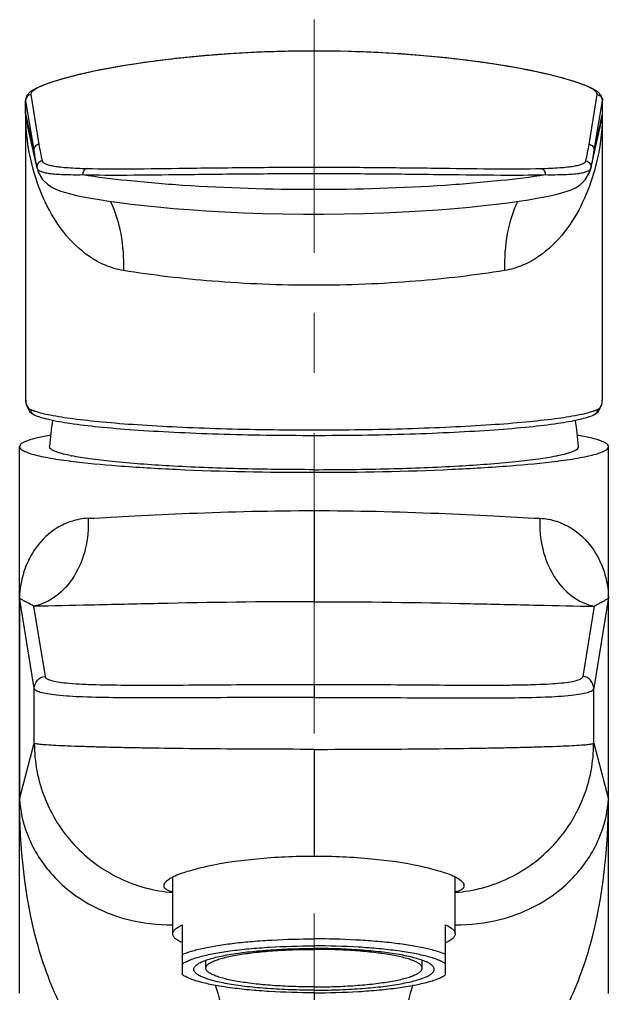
# Model space of a CAD drawing. Extents: x 0 to 790, y 0 to 579.
# Drawn here: x 153.6 to 202.6, y 255 to 336.1 of the extents above; entities that cross this region are included whole.
import ezdxf

# ---------------------------------------------------------------- set-up
doc = ezdxf.new("R2010")
doc.units = 0
doc.header["$LTSCALE"] = 10
doc.header["$MEASUREMENT"] = 0
doc.linetypes.add('CENTER', pattern=[2, 1.25, -0.25, 0.25, -0.25])
doc.linetypes.add('CENTER2', pattern=[28.575, 19.05, -3.175, 3.175, -3.175])
doc.layers.add('Cneter', color=1, linetype='CENTER2', lineweight=13)
doc.layers.add('DEF_LAYER_ASSEM_MEMBER', color=7, linetype='CONTINUOUS')

msp = doc.modelspace()

# ---------------------------------------------------------------- linework, layer by layer
at = {"layer": 'Cneter', "linetype": 'CENTER', "ltscale": 2}
msp.add_line((178.052, 236.688), (178.052, 336.115), dxfattribs=at)
at = {"layer": 'DEF_LAYER_ASSEM_MEMBER', "color": 7, "linetype": 'Continuous'}
for p, q in [((201.933, 329.795), (201.626, 330.114)), ((154.052, 329.403), (154.052, 304.553)), ((202.052, 329.4), (201.933, 329.795)), ((202.052, 304.553), (202.052, 329.403)), ((202.052, 329.4), (202.052, 329.401)), ((155.012, 323.74), (154.159, 327.539)), ((201.423, 325.213), (201.944, 327.539)), ((201.392, 325.075), (201.423, 325.213)), ((201.092, 323.74), (201.392, 325.075)), ((155.013, 323.735), (155.015, 323.724)), ((201.091, 323.735), (201.088, 323.723)), ((154.052, 304.557), (154.106, 304.047)), ((154.106, 304.047), (154.379, 303.492)), ((154.379, 303.492), (154.763, 303.203)), ((201.341, 303.203), (201.721, 303.487)), ((154.763, 303.203), (154.767, 303.201)), ((201.341, 303.203), (201.336, 303.201)), ((153.552, 255.05), (153.552, 300.556)), ((202.552, 255.034), (202.552, 300.556)), ((154.716, 287.275), (155.674, 281.433)), ((200.43, 281.433), (201.388, 287.275)), ((154.783, 275.871), (154.785, 280.442)), ((201.321, 275.871), (201.318, 280.442)), ((166.302, 260.001), (166.302, 264.704)), ((189.802, 260.001), (189.802, 264.704)), ((167.102, 256.598), (167.102, 260.741)), ((189.002, 256.598), (189.002, 260.741)), ((169.052, 257.145), (169.052, 257.797)), ((187.052, 257.145), (187.052, 257.797))]:
    msp.add_line(p, q, dxfattribs=at)
at = {"layer": 'DEF_LAYER_ASSEM_MEMBER', "color": 9, "linetype": 'Continuous'}
for p, q in [((154.052, 329.4), (154.054, 329.372)), ((154.054, 328.249), (154.054, 329.372)), ((154.054, 329.372), (154.356, 327.527)), ((154.489, 329.867), (155.169, 325.72)), ((200.935, 325.72), (201.615, 329.867)), ((201.748, 327.527), (202.049, 329.372)), ((202.049, 329.372), (202.052, 329.4)), ((202.049, 328.249), (202.049, 329.372)), ((154.054, 328.249), (154.211, 327.55)), ((201.893, 327.55), (202.049, 328.249)), ((154.081, 327.492), (154.078, 327.534)), ((154.211, 327.55), (154.22, 327.508)), ((154.22, 327.508), (154.274, 327.27)), ((154.274, 327.27), (154.733, 325.225)), ((154.356, 327.527), (154.733, 325.225)), ((201.371, 325.225), (201.748, 327.527)), ((201.371, 325.225), (201.873, 327.464)), ((201.873, 327.464), (201.883, 327.508)), ((201.883, 327.508), (201.893, 327.55)), ((202.025, 327.535), (202.023, 327.492)), ((154.697, 323.63), (154.693, 323.646)), ((201.413, 323.652), (201.408, 323.636)), ((154.801, 303.525), (154.805, 303.523)), ((201.299, 303.523), (201.303, 303.525)), ((178.052, 295.233), (178.052, 287.65)), ((153.554, 287.986), (153.554, 271.212)), ((154.785, 280.442), (153.554, 287.986)), ((202.549, 287.986), (201.318, 280.442)), ((202.549, 271.212), (202.549, 287.986)), ((178.052, 280.764), (178.052, 279.681)), ((153.554, 271.212), (154.783, 275.871)), ((201.321, 275.871), (202.549, 271.212)), ((178.052, 275.359), (178.052, 266.447)), ((178.052, 255.093), (178.052, 242.618))]:
    msp.add_line(p, q, dxfattribs=at)
at = {"layer": 'DEF_LAYER_ASSEM_MEMBER', "color": 7, "linetype": 'Continuous'}
for points in [[(178.052, 333.488), (174.959, 333.444), (171.839, 333.309), (168.965, 333.102), (166.355, 332.84), (164.018, 332.541), (161.956, 332.219), (160.162, 331.888), (158.631, 331.557), (157.356, 331.236), (156.323, 330.931), (155.515, 330.645), (154.911, 330.377), (154.478, 330.114)], [(201.626, 330.114), (201.194, 330.377), (200.59, 330.645), (199.783, 330.931), (198.751, 331.236), (197.477, 331.556), (195.948, 331.887), (194.155, 332.218), (192.094, 332.54), (189.76, 332.839), (187.152, 333.101), (184.28, 333.308), (181.162, 333.444), (178.052, 333.488)], [(154.478, 330.114), (154.171, 329.795), (154.052, 329.4)], [(155.015, 323.724), (155.115, 323.401), (155.469, 322.791), (155.897, 322.374), (156.287, 322.121), (156.637, 321.955), (156.987, 321.822), (157.367, 321.704), (157.793, 321.589), (158.281, 321.474), (158.839, 321.357), (159.474, 321.238), (160.189, 321.116), (160.987, 320.993), (161.873, 320.87), (162.848, 320.746), (163.914, 320.624), (165.073, 320.506), (166.323, 320.392), (167.664, 320.286), (169.093, 320.188), (170.601, 320.102), (172.176, 320.031), (173.805, 319.975), (175.474, 319.936), (177.168, 319.917), (178.87, 319.916), (180.564, 319.935), (182.235, 319.973), (183.866, 320.028), (185.443, 320.099), (186.953, 320.185), (188.385, 320.282), (189.729, 320.388), (190.983, 320.501), (192.145, 320.62), (193.214, 320.741), (194.193, 320.865), (195.081, 320.988), (195.883, 321.111), (196.601, 321.233), (197.239, 321.352), (197.801, 321.469), (198.291, 321.584), (198.72, 321.699), (199.101, 321.817), (199.451, 321.948), (199.801, 322.113), (200.189, 322.36), (200.616, 322.769), (200.977, 323.371), (201.088, 323.723)], [(201.721, 303.487), (201.997, 304.043), (202.052, 304.557)]]:
    msp.add_lwpolyline(points, dxfattribs=at)
at = {"layer": 'DEF_LAYER_ASSEM_MEMBER', "color": 9, "linetype": 'Continuous'}
for centre, radius, start, end in [((177.739, 231.65), 101.828, 93.58683, 94.76016), ((177.891, 229.257), 104.227, 93.04431, 93.58814), ((177.985, 227.431), 106.054, 92.05234, 93.04256), ((178.025, 226.329), 107.157, 91.49953, 92.05321), ((178.048, 225.412), 108.075, 90.53418, 91.49866), ((178.053, 225.117), 108.37, 90.00044, 90.53549), ((178.051, 225.117), 108.37, 89.50472, 89.99956), ((174.934, 255.745), 77.565, 98.37862, 98.90124), ((175.61, 251.109), 82.25, 97.63479, 98.37376), ((176.208, 246.62), 86.778, 96.95567, 97.63259), ((176.707, 242.498), 90.93, 96.26346, 96.95303), ((177.156, 238.338), 95.115, 95.37631, 96.25906), ((177.456, 235.153), 98.314, 94.76542, 95.37631), ((173.4, 328.55), 19.349, 180.89179, 183.00973), ((159.514, 328.695), 5.478, 184.66806, 192.18534), ((196.591, 328.695), 5.477, 347.81689, 355.33239), ((182.706, 328.55), 19.346, 356.99115, 359.10865), ((178.676, 329.578), 23.821, 189.32007, 192.70462), ((177.428, 329.578), 23.821, 347.29538, 350.67993)]:
    msp.add_arc(centre, radius, start, end, dxfattribs=at)
at = {"layer": 'DEF_LAYER_ASSEM_MEMBER', "color": 7, "linetype": 'Continuous'}
for centre, radius, start, end in [((175.937, 328.44), 21.447, 188.62127, 192.65891), ((180.167, 328.44), 21.447, 347.34109, 351.37873), ((178.074, 299.198), 22.064, 170.69679, 176.44252), ((178.03, 299.198), 22.064, 3.55748, 9.30321), ((164.228, 349.563), 50.619, 262.59228, 262.71129), ((161.122, 315.981), 16.512, 258.32711, 258.74237), ((194.982, 315.981), 16.512, 281.25763, 281.67289), ((191.876, 349.563), 50.619, 277.28871, 277.40772)]:
    msp.add_arc(centre, radius, start, end, dxfattribs=at)
at = {"layer": 'DEF_LAYER_ASSEM_MEMBER', "color": 9, "linetype": 'Continuous'}
for points, start_tangent, end_tangent in [([(197.012, 331.657), (193.433, 332.334), (189.089, 332.911), (178.987, 333.482)], (-0.975971, 0.217902), (-0.999963, 0.008639)), ([(162.932, 332.376), (159.328, 331.709), (157.859, 331.362), (156.638, 331.02), (155.68, 330.691), (154.996, 330.385), (154.761, 330.243), (154.598, 330.108), (154.489, 329.867)], (-0.987948, -0.154788), (0.161916, -0.986805)), ([(201.615, 329.867), (201.564, 330.04), (201.48, 330.134), (201.357, 330.232), (200.997, 330.442), (200.485, 330.667), (199.826, 330.905), (199.023, 331.151), (198.083, 331.403), (197.012, 331.657)], (0.161884, 0.98681), (-0.975971, 0.217902)), ([(154.489, 329.867), (154.178, 329.701), (154.054, 329.372)], (-0.9913, -0.131623), (0.000026, -1)), ([(201.615, 329.867), (201.926, 329.701), (202.049, 329.372)], (0.991299, -0.131632), (-0.00003, -1)), ([(154.693, 323.646), (154.081, 327.492)], (-0.260969, 0.965347), (-0.054721, 0.998502)), ([(202.023, 327.492), (201.413, 323.652)], (-0.054711, -0.998502), (-0.260623, -0.965441)), ([(155.169, 325.72), (154.857, 325.554), (154.733, 325.225)], (-0.991793, -0.127857), (0.000025, -1)), ([(200.935, 325.72), (201.246, 325.554), (201.371, 325.225)], (0.991793, -0.127857), (-0.000025, -1)), ([(155.438, 324.339), (155.091, 324.13), (155.013, 323.735)], (-0.991929, -0.126794), (0.219814, -0.975542)), ([(155.438, 324.339), (155.524, 324.209), (155.721, 324.094), (156.026, 323.994), (156.441, 323.908), (156.964, 323.838), (157.594, 323.781), (159.174, 323.71)], (0.220118, -0.975473), (0.99967, -0.025691)), ([(196.93, 323.71), (198.509, 323.781), (199.14, 323.838), (199.663, 323.908), (200.077, 323.994), (200.383, 324.094), (200.58, 324.209), (200.666, 324.339)], (0.99967, 0.02569), (0.220067, 0.975485)), ([(200.666, 324.339), (201.012, 324.13), (201.091, 323.735)], (0.991925, -0.126829), (-0.219809, -0.975543)), ([(162.194, 315.221), (160.701, 315.653), (159.376, 316.376), (157.236, 318.403), (155.704, 320.891), (154.697, 323.63)], (-0.987106, 0.160066), (-0.261885, 0.965099)), ([(155.013, 323.735), (155.303, 323.478), (155.613, 323.381), (156.033, 323.305), (156.563, 323.25), (157.203, 323.214), (158.81, 323.197)], (0.219464, -0.975621), (0.999956, 0.009328)), ([(159.174, 323.71), (158.91, 323.537), (158.81, 323.197)], (-0.986875, -0.161487), (0.020193, -0.999796)), ([(159.174, 323.71), (162.799, 323.687), (167.342, 323.736), (172.53, 323.795), (178.052, 323.82), (183.573, 323.795), (188.761, 323.736), (193.304, 323.687), (196.93, 323.71)], (0.99967, -0.025691), (0.99967, 0.025691)), ([(201.408, 323.636), (200.401, 320.895), (198.869, 318.405), (196.728, 316.377), (195.403, 315.653), (193.91, 315.221)], (-0.261569, -0.965185), (-0.987109, -0.160048)), ([(196.93, 323.71), (197.194, 323.537), (197.294, 323.197)], (0.986876, -0.161478), (-0.020193, -0.999796)), ([(197.294, 323.197), (198.901, 323.214), (199.54, 323.25), (200.07, 323.305), (200.49, 323.381), (200.801, 323.478), (201.091, 323.735)], (0.999956, -0.009328), (0.219435, 0.975627)), ([(158.81, 323.197), (162.501, 323.168), (167.131, 323.212), (172.42, 323.268), (178.052, 323.292), (183.683, 323.268), (188.973, 323.212), (193.602, 323.168), (197.294, 323.197)], (0.999622, -0.027481), (0.999622, 0.027481)), ([(158.81, 323.197), (162.502, 322.731), (167.131, 322.336), (178.052, 321.98), (188.972, 322.336), (193.602, 322.731), (197.294, 323.197)], (0.988482, -0.151341), (0.988482, 0.151341)), ([(161.108, 320.981), (161.97, 318.287), (162.194, 315.221)], (0.432279, -0.90174), (-0.03427, -0.999413)), ([(194.996, 320.981), (194.134, 318.287), (193.91, 315.221)], (-0.432268, -0.901745), (0.034271, -0.999413)), ([(178.052, 313.988), (169.572, 314.332), (162.194, 315.221)], (-1, 0.000004), (-0.987121, 0.159977)), ([(193.91, 315.221), (186.532, 314.332), (178.052, 313.988)], (-0.987121, -0.159976), (-1, -0.000005)), ([(154.052, 304.553), (154.054, 304.457), (154.084, 304.198)], (-0.000556, -1), (0.204715, -0.978822)), ([(154.084, 304.198), (154.227, 303.857), (154.483, 303.648)], (0.204715, -0.978822), (0.910668, -0.413138)), ([(201.621, 303.648), (201.876, 303.855), (202.018, 304.194)], (0.910669, 0.413137), (0.208433, 0.978037)), ([(202.018, 304.194), (202.033, 304.276), (202.052, 304.553)], (0.208433, 0.978037), (-0.000318, 1)), ([(154.483, 303.648), (154.554, 303.617), (154.801, 303.525)], (0.910678, -0.413116), (0.946586, -0.322451)), ([(154.483, 303.648), (154.559, 303.384), (154.763, 303.203)], (0, -1), (0.907654, -0.419719)), ([(154.805, 303.523), (156.1, 303.197), (157.991, 302.895), (160.427, 302.623), (163.341, 302.39), (166.654, 302.202), (170.277, 302.064), (178.052, 301.951)], (0.946885, -0.321573), (1, 0)), ([(178.052, 301.951), (185.827, 302.064), (189.449, 302.202), (192.763, 302.39), (195.677, 302.623), (198.112, 302.895), (200.003, 303.197), (201.299, 303.523)], (1, 0), (0.946885, 0.321573)), ([(201.303, 303.525), (201.391, 303.555), (201.621, 303.648)], (0.946565, 0.322514), (0.910678, 0.413116)), ([(201.621, 303.648), (201.545, 303.384), (201.341, 303.203)], (0, -1), (-0.90735, -0.420376)), ([(159.268, 294.593), (163.113, 294.789), (167.671, 295.006), (178.052, 295.233)], (0.998943, 0.045964), (1, 0.000002)), ([(178.052, 295.233), (188.433, 295.006), (192.99, 294.789), (196.836, 294.593)], (1, -0.000002), (0.998943, -0.045964)), ([(159.268, 294.593), (157.876, 294.339), (156.698, 293.796), (154.949, 292.173), (153.925, 290.159), (153.554, 287.986)], (-0.998944, -0.045952), (-0.024907, -0.99969)), ([(159.268, 294.593), (159.026, 292.036), (158.089, 289.774), (156.585, 288.112), (154.716, 287.275)], (0.048177, -0.998839), (-0.982294, -0.187344)), ([(196.836, 294.593), (197.078, 292.037), (198.014, 289.774), (199.519, 288.112), (201.388, 287.275)], (-0.048186, -0.998838), (0.982293, -0.187352)), ([(196.836, 294.593), (198.227, 294.34), (199.406, 293.796), (201.155, 292.173), (202.179, 290.159), (202.549, 287.986)], (0.998944, -0.045952), (0.024909, -0.99969)), ([(154.716, 287.275), (154.234, 287.555), (153.893, 287.735), (153.673, 287.868), (153.554, 287.985)], (-0.829737, 0.558155), (-0.493122, 0.86996)), ([(202.549, 287.985), (202.43, 287.869), (202.209, 287.734), (201.386, 287.275)], (-0.553767, -0.832671), (-0.849079, -0.528267)), ([(178.052, 287.65), (165.097, 287.493), (159.45, 287.361), (154.716, 287.275)], (-1, -0.000001), (-0.999959, -0.009036)), ([(178.052, 287.65), (191.007, 287.493), (196.652, 287.361), (201.388, 287.275)], (1, -0.000001), (0.999959, -0.009036)), ([(154.786, 280.441), (155.039, 281.105), (155.671, 281.433)], (-0.001137, 0.999999), (0.993395, 0.114745)), ([(155.674, 281.433), (155.805, 281.259), (155.953, 281.181), (156.154, 281.11), (156.708, 280.987), (157.465, 280.888), (159.556, 280.761), (162.344, 280.709), (165.723, 280.708), (169.565, 280.73), (173.727, 280.755), (178.052, 280.764)], (0.096613, -0.995322), (1, 0.000712)), ([(178.052, 280.764), (182.376, 280.755), (186.537, 280.73), (190.378, 280.707), (193.757, 280.709), (195.232, 280.727), (196.546, 280.761), (197.685, 280.814), (198.639, 280.888), (199.394, 280.986), (199.953, 281.109), (200.286, 281.26), (200.43, 281.433)], (1, 0.000519), (0.416591, 0.909094)), ([(201.318, 280.441), (201.064, 281.106), (200.43, 281.433)], (0.001138, 0.999999), (-0.993676, 0.112283)), ([(178.048, 279.681), (173.542, 279.673), (169.208, 279.654), (165.21, 279.64), (161.7, 279.654), (158.806, 279.72), (156.64, 279.864), (155.856, 279.971), (155.282, 280.102), (155.076, 280.178), (154.924, 280.26), (154.785, 280.442)], (-1, 0.000008), (-0.142753, 0.989758)), ([(178.048, 279.681), (182.556, 279.673), (186.891, 279.654), (190.89, 279.64), (194.402, 279.654), (197.296, 279.72), (199.463, 279.864), (200.248, 279.971), (200.822, 280.102), (201.028, 280.178), (201.18, 280.26), (201.318, 280.442)], (1, -0.000005), (0.142753, 0.989758)), ([(154.783, 275.866), (155.648, 271.326), (158.11, 267.411), (161.83, 264.658), (166.299, 263.445)], (0.001764, -0.999998), (0.996878, -0.078962)), ([(178.047, 275.359), (173.516, 275.37), (169.159, 275.399), (165.144, 275.447), (163.313, 275.477), (161.623, 275.511), (160.091, 275.548), (158.732, 275.588), (157.558, 275.631), (156.579, 275.676), (155.807, 275.723), (155.5, 275.747), (155.247, 275.772), (155.048, 275.796), (154.905, 275.821), (154.817, 275.846), (154.784, 275.871)], (-1, 0.000098), (-0.19545, 0.980714)), ([(178.047, 275.359), (182.58, 275.369), (186.938, 275.399), (190.955, 275.446), (192.787, 275.476), (194.477, 275.51), (196.01, 275.547), (197.37, 275.588), (198.545, 275.631), (199.523, 275.676), (200.296, 275.723), (200.604, 275.747), (200.857, 275.771), (201.055, 275.796), (201.199, 275.821), (201.287, 275.846), (201.32, 275.871)], (1, -0.000029), (0.194741, 0.980855)), ([(189.804, 263.445), (194.272, 264.657), (197.993, 267.41), (200.455, 271.325), (201.321, 275.866)], (0.996883, 0.078899), (0.001772, 0.999998)), ([(153.554, 271.214), (154.179, 268.342), (156.135, 265.081), (157.748, 263.545), (159.845, 262.214), (162.579, 261.195), (166.295, 260.761)], (0.059872, -0.998206), (0.999859, 0.016784)), ([(160.234, 248.786), (157.085, 253.788), (155.024, 259.243), (153.554, 271.212)], (-0.622701, 0.78246), (-0.00799, 0.999968)), ([(189.809, 260.761), (193.525, 261.195), (196.258, 262.214), (198.356, 263.545), (199.969, 265.081), (201.925, 268.342), (202.549, 271.214)], (0.999859, -0.016774), (0.059872, 0.998206)), ([(195.87, 248.786), (199.019, 253.788), (201.079, 259.243), (202.549, 271.212)], (0.622701, 0.78246), (0.00799, 0.999968)), ([(169.839, 255.75), (170.547, 252.972), (171.113, 249.755), (171.74, 242.48)], (0.292261, -0.956338), (0.035067, -0.999385)), ([(186.264, 255.75), (185.556, 252.972), (184.991, 249.755), (184.363, 242.48)], (-0.292261, -0.956339), (-0.03507, -0.999385))]:
    msp.add_spline(points, degree=3, dxfattribs=dict(at, start_tangent=start_tangent, end_tangent=end_tangent))
at = {"layer": 'DEF_LAYER_ASSEM_MEMBER', "color": 7, "linetype": 'Continuous'}
for points, start_tangent, end_tangent in [([(154.767, 303.201), (155.285, 303.01), (155.96, 302.831), (157.753, 302.505), (160.131, 302.216), (163.034, 301.966), (166.381, 301.765), (170.073, 301.616), (178.052, 301.495), (186.03, 301.616), (189.723, 301.765), (193.069, 301.966), (195.973, 302.216), (198.35, 302.505), (200.144, 302.831), (200.819, 303.01), (201.336, 303.201)], (0.910678, -0.413116), (0.910678, 0.413116)), ([(156.174, 301.517), (155.039, 301.289), (154.216, 301.05), (153.926, 300.928), (153.719, 300.805), (153.552, 300.556)], (-0.985379, -0.170378), (0, -1)), ([(202.552, 300.556), (202.385, 300.805), (202.177, 300.928), (201.887, 301.05), (201.065, 301.289), (199.929, 301.517)], (0, 1), (-0.985381, 0.170368)), ([(153.552, 300.556), (153.818, 300.242), (154.15, 300.087), (154.612, 299.935), (155.202, 299.786), (155.916, 299.641), (157.702, 299.367)], (0, -1), (0.991653, -0.128932)), ([(156.689, 300.098), (156.406, 300.214), (156.205, 300.331), (156.087, 300.448), (156.052, 300.567)], (-0.942615, 0.333881), (0.061884, 0.998083)), ([(156.892, 300.032), (156.838, 300.048), (156.689, 300.098)], (-0.956147, 0.292887), (-0.942615, 0.333881)), ([(157.781, 299.811), (157.53, 299.865), (156.892, 300.032)], (-0.979308, 0.202373), (-0.956147, 0.292887)), ([(198.322, 299.811), (198.574, 299.865), (199.212, 300.032)], (0.979308, 0.202373), (0.956147, 0.292887)), ([(198.402, 299.367), (200.187, 299.641), (200.902, 299.786), (201.491, 299.935), (201.953, 300.087), (202.285, 300.242), (202.552, 300.556)], (0.991653, 0.128932), (0, 1)), ([(199.212, 300.032), (199.265, 300.048), (199.414, 300.098)], (0.956147, 0.292887), (0.942615, 0.333881)), ([(199.414, 300.098), (199.698, 300.214), (199.899, 300.331), (200.017, 300.448), (200.051, 300.567)], (0.942615, 0.333881), (-0.061884, 0.998083)), ([(157.806, 299.354), (161.723, 298.964), (166.601, 298.669), (178.052, 298.421)], (0.991918, -0.126879), (1, 0)), ([(178.052, 298.639), (171.77, 298.719), (166.012, 298.951), (161.256, 299.318), (159.382, 299.542), (157.899, 299.787)], (-1, 0), (-0.980749, 0.195272)), ([(178.052, 298.639), (184.333, 298.719), (190.091, 298.951), (194.847, 299.318), (196.721, 299.542), (198.205, 299.787)], (1, 0), (0.980749, 0.195272)), ([(178.052, 298.421), (189.502, 298.669), (194.381, 298.964), (198.298, 299.354)], (1, 0), (0.991918, 0.126879)), ([(178.052, 266.447), (173.268, 266.225), (169.213, 265.622), (167.659, 265.229), (166.503, 264.81), (166.09, 264.6), (165.792, 264.395), (165.552, 264.014)], (-1, -0.000006), (-0.000517, -1)), ([(190.552, 264.014), (190.312, 264.395), (190.013, 264.6), (189.6, 264.81), (188.445, 265.229), (186.891, 265.622), (182.836, 266.225), (178.052, 266.447)], (-0.000523, 1), (-1, 0.000006)), ([(165.552, 264.014), (165.595, 263.869), (165.726, 263.738), (165.942, 263.621), (166.243, 263.52)], (-0.000517, -1), (0.965553, -0.260207)), ([(189.861, 263.52), (190.161, 263.621), (190.378, 263.738), (190.508, 263.869), (190.552, 264.014)], (0.965551, 0.260215), (-0.000523, 1)), ([(166.302, 260.001), (166.314, 260.095), (166.352, 260.19), (166.415, 260.284), (166.504, 260.377), (166.754, 260.562), (167.102, 260.741)], (0, 1), (0.913217, 0.407474)), ([(189.002, 260.741), (189.35, 260.562), (189.6, 260.377), (189.688, 260.284), (189.751, 260.19), (189.789, 260.095), (189.802, 260.001)], (0.913217, -0.407474), (0, -1)), ([(167.102, 259.261), (166.754, 259.44), (166.504, 259.624), (166.415, 259.718), (166.352, 259.812), (166.314, 259.906), (166.302, 260.001)], (-0.913217, 0.407474), (0, 1)), ([(167.102, 258.279), (167.861, 258.555), (168.85, 258.808), (170.044, 259.032), (171.419, 259.223), (172.942, 259.376), (174.58, 259.488), (178.052, 259.579)], (0.913217, 0.407474), (1, 0)), ([(189.002, 258.279), (188.242, 258.555), (187.254, 258.808), (186.059, 259.032), (184.685, 259.223), (183.161, 259.376), (181.523, 259.488), (178.052, 259.579)], (-0.913217, 0.407474), (-1, 0)), ([(189.802, 260.001), (189.789, 259.906), (189.751, 259.812), (189.688, 259.718), (189.6, 259.624), (189.35, 259.44), (189.002, 259.261)], (0, -1), (-0.913217, -0.407474)), ([(167.102, 257.495), (167.356, 257.652), (167.685, 257.805), (168.087, 257.953), (168.558, 258.095), (169.696, 258.355), (171.069, 258.578), (172.636, 258.759), (174.355, 258.892), (178.052, 259)], (0.805074, 0.593175), (1, 0)), ([(168.052, 257.046), (168.064, 257.132), (168.1, 257.217), (168.16, 257.301), (168.244, 257.385), (168.482, 257.551), (168.813, 257.711), (169.233, 257.865), (169.737, 258.011), (170.322, 258.148), (170.981, 258.274), (172.496, 258.49), (174.225, 258.651), (176.101, 258.75), (178.052, 258.783)], (0, 1), (1, 0)), ([(169.052, 257.145), (169.063, 257.222), (169.095, 257.298), (169.149, 257.374), (169.225, 257.45), (169.439, 257.599), (169.737, 257.743), (170.115, 257.882), (170.569, 258.013), (171.095, 258.136), (171.688, 258.25), (172.342, 258.353), (173.052, 258.444), (174.608, 258.589), (176.296, 258.678), (178.052, 258.708)], (0, 1), (1, 0)), ([(189.002, 257.495), (188.748, 257.652), (188.419, 257.805), (188.017, 257.953), (187.546, 258.095), (186.407, 258.355), (185.035, 258.578), (183.468, 258.759), (181.749, 258.892), (178.052, 259)], (-0.805074, 0.593175), (-1, 0)), ([(188.052, 257.046), (188.04, 257.132), (188.004, 257.217), (187.944, 257.301), (187.86, 257.385), (187.621, 257.551), (187.291, 257.711), (186.871, 257.865), (186.367, 258.011), (185.782, 258.148), (185.123, 258.274), (183.608, 258.49), (181.879, 258.651), (180.003, 258.75), (178.052, 258.783)], (0, 1), (-1, 0)), ([(187.052, 257.145), (187.041, 257.222), (187.008, 257.298), (186.954, 257.374), (186.879, 257.45), (186.664, 257.599), (186.367, 257.743), (185.989, 257.882), (185.535, 258.013), (185.009, 258.136), (184.416, 258.25), (183.761, 258.353), (183.052, 258.444), (181.496, 258.589), (179.808, 258.678), (178.052, 258.708)], (0, 1), (-1, 0)), ([(178.052, 255.31), (176.101, 255.343), (174.225, 255.442), (172.496, 255.603), (170.981, 255.819), (170.322, 255.945), (169.737, 256.082), (169.233, 256.228), (168.813, 256.382), (168.482, 256.542), (168.244, 256.708), (168.16, 256.792), (168.1, 256.876), (168.064, 256.961), (168.052, 257.046)], (-1, 0), (0, 1)), ([(178.052, 255.582), (176.296, 255.612), (174.608, 255.701), (173.052, 255.845), (172.342, 255.937), (171.688, 256.04), (171.095, 256.153), (170.569, 256.277), (170.115, 256.408), (169.737, 256.547), (169.439, 256.691), (169.225, 256.84), (169.149, 256.916), (169.095, 256.992), (169.063, 257.068), (169.052, 257.145)], (-1, 0), (0, 1)), ([(178.052, 255.582), (179.808, 255.612), (181.496, 255.701), (183.052, 255.845), (183.761, 255.937), (184.416, 256.04), (185.009, 256.153), (185.535, 256.277), (185.989, 256.408), (186.367, 256.547), (186.664, 256.691), (186.879, 256.84), (186.954, 256.916), (187.008, 256.992), (187.041, 257.068), (187.052, 257.145)], (1, 0), (0, 1)), ([(178.052, 255.31), (180.003, 255.343), (181.879, 255.442), (183.608, 255.603), (185.123, 255.819), (185.782, 255.945), (186.367, 256.082), (186.871, 256.228), (187.291, 256.382), (187.621, 256.542), (187.86, 256.708), (187.944, 256.792), (188.004, 256.876), (188.04, 256.961), (188.052, 257.046)], (1, 0), (0, 1)), ([(178.052, 255.093), (174.355, 255.201), (172.636, 255.334), (171.069, 255.515), (169.696, 255.738), (168.558, 255.998), (168.087, 256.14), (167.685, 256.288), (167.356, 256.441), (167.102, 256.598)], (-1, 0), (-0.805074, 0.593175)), ([(178.052, 255.093), (181.749, 255.201), (183.468, 255.334), (185.035, 255.515), (186.407, 255.738), (187.546, 255.998), (188.017, 256.14), (188.419, 256.288), (188.748, 256.441), (189.002, 256.598)], (1, 0), (0.805074, 0.593175))]:
    msp.add_spline(points, degree=3, dxfattribs=dict(at, start_tangent=start_tangent, end_tangent=end_tangent))

doc.saveas('drawing.dxf')
